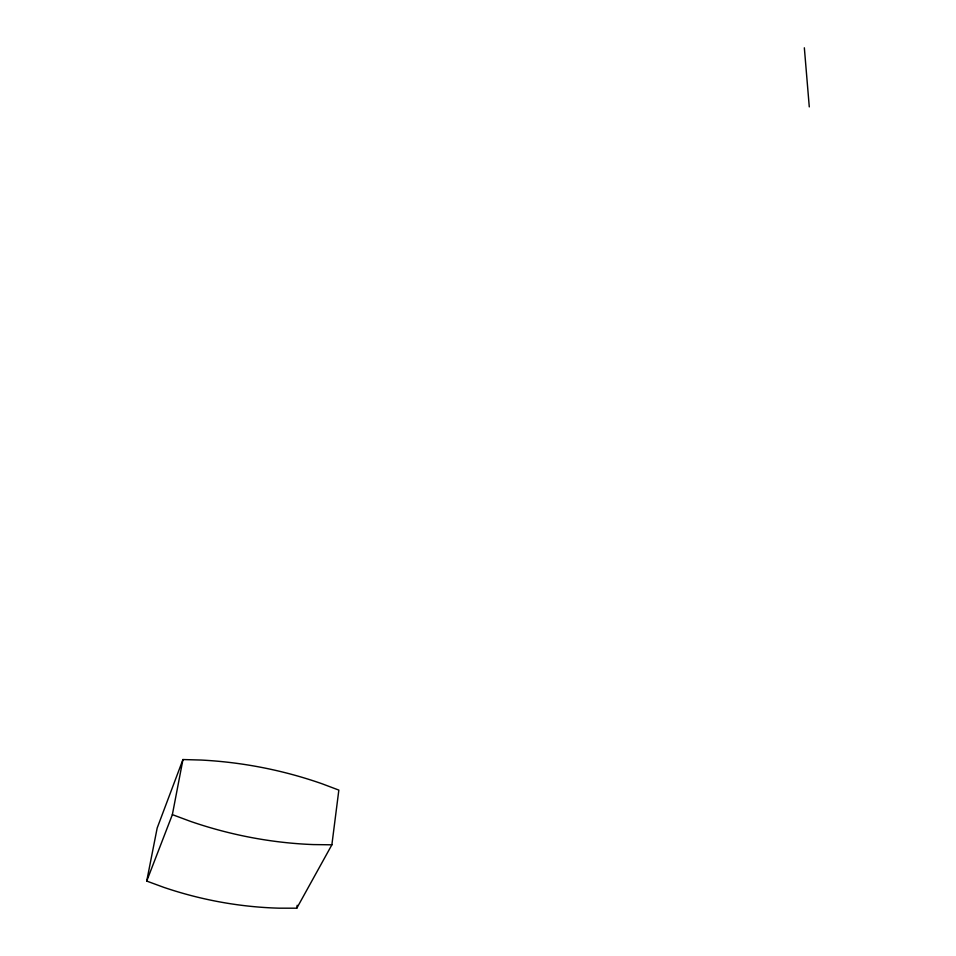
<?xml version="1.0" encoding="UTF-8"?>
<svg xmlns="http://www.w3.org/2000/svg" width="956" height="956" viewBox="0 0 956 956"><rect width="100%" height="100%" fill="white"/><g stroke="black" fill="none" stroke-linecap="round" stroke-linejoin="round"><path stroke-width="1.43" d="M331.875 844.817L338.842 790.098L322.041 783.765A499.223 464.317 -72.7 0 0 201.286 760.056L182.954 759.542L157.178 828.027L146.722 881.073L163.739 887.335A335.114 281.96 18.5 0 0 279.295 908.176L296.79 908.2L331.875 844.817L313.341 844.578A354.987 288.33 19.7 0 1 190.507 821.383L172.367 814.632L182.954 759.542M296.79 908.2L297.197 905.272M146.722 881.073L172.367 814.632M804.343 47.8L809.278 106.893"/></g></svg>
